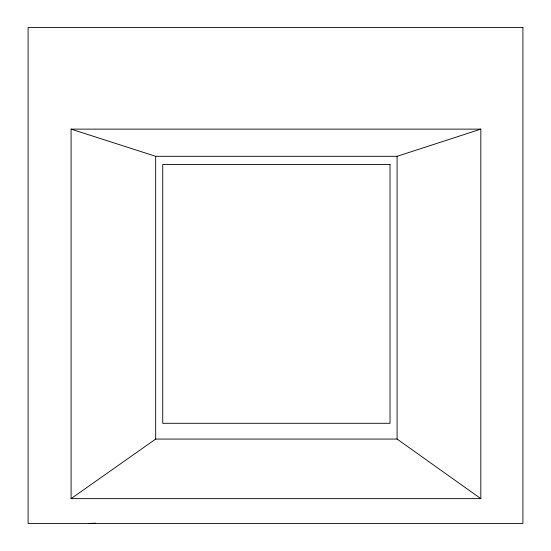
<?xml version="1.0" encoding="UTF-8"?>
<svg xmlns="http://www.w3.org/2000/svg" width="551" height="551" viewBox="0 0 551 551"><rect width="100%" height="100%" fill="white"/><g stroke="black" fill="none" stroke-linecap="round" stroke-linejoin="round"><path stroke-width="0.83" d="M71.093 498.634L155.671 439.064L397.092 439.064L480.83 498.634L480.83 129.127L71.093 129.127L71.093 498.634L480.83 498.634M71.093 129.127L155.671 156.319L397.092 156.319L480.83 129.127M88.594 523.45L95.654 523.209M397.092 156.319L397.092 439.064M155.671 156.319L155.671 439.064M522.906 27.55L28.094 27.55L28.094 523.45L522.906 523.45L522.906 27.55M390.025 164.474L162.738 164.474L162.738 423.299L390.025 423.299L390.025 164.474"/></g></svg>
